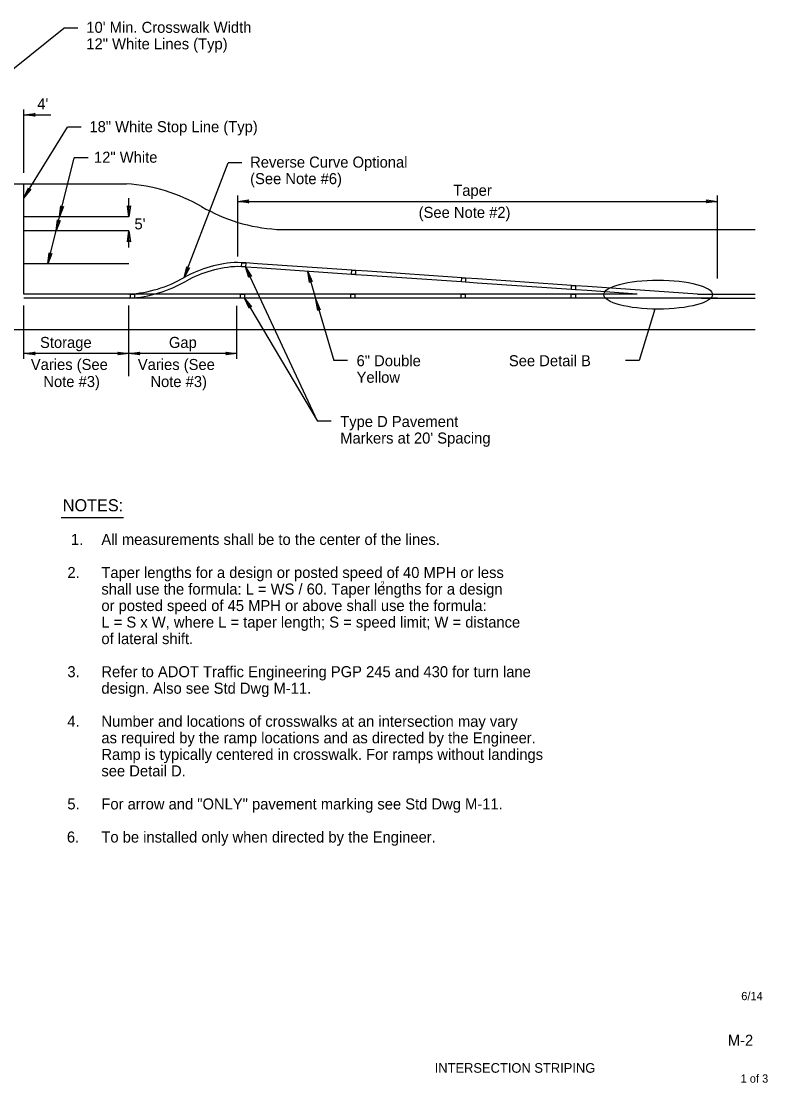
# Model space of a CAD drawing. Extents: x 3654 to 6811, y 4263 to 6249.
# Drawn here: x 5457 to 6811, y 4263 to 6189 of the extents above; entities that cross this region are included whole.
import ezdxf

# ---------------------------------------------------------------- set-up
doc = ezdxf.new("R2010")
doc.units = 0
for name, color, linetype in [('16', 7, 'Continuous'), ('46', 7, 'Continuous'), ('47', 7, 'Continuous'), ('55', 7, 'Continuous'), ('63', 7, 'Continuous')]:
    doc.layers.add(name, color=color, linetype=linetype)

msp = doc.modelspace()

# ---------------------------------------------------------------- linework, layer by layer
at = {"layer": '16'}
for p, q in [((5395.2, 5894.1), (5647.6, 5894.1)), ((5919.9, 5811.6), (6787.8, 5811.6)), ((6787.9, 5629.1), (5395.2, 5629.1))]:
    msp.add_line(p, q, dxfattribs=at)
for centre, start, end in [((5628.3, 5585), 59.8663, 86.4231), ((5939.2, 6120.7), 239.8663, 266.4231)]:
    msp.add_arc(centre, 309.7, start, end, dxfattribs=at)
at = {"layer": '46'}
for p, q in [((5461.5, 5694.1), (5461.5, 5894.1)), ((5651.9, 5834.1), (5461.5, 5834.1)), ((5651.9, 5809.1), (5461.5, 5809.1)), ((5651.9, 5749.1), (5461.5, 5749.1)), ((5855.9, 5743.6), (5848.4, 5744.1)), ((5856.4, 5751.1), (5848.9, 5751.6)), ((5863.1, 5743.1), (5855.9, 5743.6)), ((5863.7, 5750.6), (5856.4, 5751.1)), ((5884.4, 5741.6), (5863.1, 5743.1)), ((5885, 5749.1), (5863.7, 5750.6)), ((6055.4, 5729.8), (5884.4, 5741.6)), ((6055.9, 5737.3), (5885, 5749.1)), ((6062.6, 5729.3), (6055.4, 5729.8)), ((6063.2, 5736.8), (6055.9, 5737.3)), ((6083.9, 5727.9), (6062.6, 5729.3)), ((6084.5, 5735.4), (6063.2, 5736.8)), ((6254.9, 5716.1), (6083.9, 5727.9)), ((6255.4, 5723.6), (6084.5, 5735.4)), ((6262.7, 5723.1), (6255.4, 5723.6)), ((6284, 5721.6), (6262.7, 5723.1)), ((6454.9, 5709.8), (6284, 5721.6)), ((6262.1, 5715.6), (6254.9, 5716.1)), ((6283.5, 5714.1), (6262.1, 5715.6)), ((6454.4, 5702.3), (6283.5, 5714.1)), ((6461.6, 5701.8), (6454.4, 5702.3)), ((6462.2, 5709.3), (6454.9, 5709.8)), ((6483.5, 5707.9), (6462.2, 5709.3)), ((6683, 5694.1), (6483.5, 5707.9)), ((5854.4, 5694.1), (5461.5, 5694.1)), ((5854.4, 5686.6), (5461.5, 5686.6)), ((5861.7, 5694.1), (5854.4, 5694.1)), ((5861.7, 5686.6), (5854.4, 5686.6)), ((5883.1, 5694.1), (5861.7, 5694.1)), ((5883.1, 5686.6), (5861.7, 5686.6)), ((6054.4, 5694.1), (5883.1, 5694.1)), ((6054.4, 5686.6), (5883.1, 5686.6)), ((6061.7, 5694.1), (6054.4, 5694.1)), ((6061.7, 5686.6), (6054.4, 5686.6)), ((6083, 5694.1), (6061.7, 5694.1)), ((6083, 5686.6), (6061.7, 5686.6)), ((6254.4, 5694.1), (6083, 5694.1)), ((6254.4, 5686.6), (6083, 5686.6)), ((6261.7, 5694.1), (6254.4, 5694.1)), ((6261.7, 5686.6), (6254.4, 5686.6)), ((6283, 5694.1), (6261.7, 5694.1)), ((6283, 5686.6), (6261.7, 5686.6)), ((6454.4, 5694.1), (6283, 5694.1)), ((6454.4, 5686.6), (6283, 5686.6)), ((6461.6, 5694.1), (6454.4, 5694.1)), ((6461.6, 5686.6), (6454.4, 5686.6)), ((6483, 5700.4), (6461.6, 5701.8)), ((6483, 5694.1), (6461.6, 5694.1)), ((6483, 5686.6), (6461.6, 5686.6)), ((6573.9, 5694.1), (6483, 5700.4)), ((6573.9, 5694.1), (6483, 5694.1)), ((6719.3, 5686.6), (6483, 5686.6)), ((6683, 5694.1), (6740.7, 5694.1)), ((6690.7, 5694.1), (6697.9, 5694.1)), ((6690.7, 5686.6), (6697.9, 5686.6)), ((6697.9, 5694.1), (6787.9, 5694.1)), ((6697.9, 5686.6), (6787.9, 5686.6)), ((6719.3, 5686.6), (6740.7, 5686.6))]:
    msp.add_line(p, q, dxfattribs=at)
for points in [[(5863.6, 5750.6), (5863.1, 5743.3), (5855.9, 5743.8), (5856.4, 5751.1)], [(6063.1, 5736.8), (6062.6, 5729.6), (6055.4, 5730.1), (6055.9, 5737.3)], [(6262.6, 5723.1), (6262.1, 5715.8), (6254.9, 5716.3), (6255.4, 5723.6)], [(6462.1, 5709.3), (6461.6, 5702.1), (6454.4, 5702.6), (6454.9, 5709.8)], [(5661.7, 5694.1), (5661.7, 5686.8), (5654.4, 5686.8), (5654.4, 5694.1)], [(5861.7, 5694.1), (5861.7, 5686.8), (5854.4, 5686.8), (5854.4, 5694.1)], [(6061.7, 5694.1), (6061.7, 5686.8), (6054.4, 5686.8), (6054.4, 5694.1)], [(6261.6, 5694.1), (6261.6, 5686.8), (6254.4, 5686.8), (6254.4, 5694.1)], [(6461.6, 5694.1), (6461.6, 5686.8), (6454.3, 5686.8), (6454.3, 5694.1)]]:
    msp.add_lwpolyline(points, close=True, dxfattribs=at)
for centre, radius, start, end in [((5858.6, 5532.9), 219, 92.5342, 119.0911), ((5858.6, 5532.9), 211.5, 92.5342, 119.0911), ((5638.2, 5921.4), 227.7, 273.4414, 299.9983), ((5638.2, 5921.4), 235.2, 273.4414, 299.9983)]:
    msp.add_arc(centre, radius, start, end, dxfattribs=at)
at = {"layer": '47'}
for p, q in [((5246.4, 5946.3), (5534, 6176.7)), ((5559, 6176.7), (5534, 6176.7)), ((5461.5, 5914.1), (5461.5, 6029.2)), ((5461.5, 6019.2), (5510, 6019.2)), ((5461.5, 5868.7), (5540.4, 5997.2)), ((5565.4, 5997.2), (5540.4, 5997.2)), ((5526, 5834.1), (5552.7, 5941.5)), ((5577.7, 5941.5), (5552.7, 5941.5)), ((5752.1, 5724.2), (5831.6, 5932.1)), ((5856.6, 5932.1), (5831.6, 5932.1)), ((5651.9, 5834.1), (5651.9, 5868)), ((5849.1, 5762.4), (5849.1, 5872.8)), ((5849.1, 5862.4), (6719.3, 5862.4)), ((6719.3, 5722.1), (6719.3, 5872.8)), ((5519.8, 5809.1), (5526, 5834.1)), ((5504.9, 5749.1), (5519.8, 5809.1)), ((5651.9, 5778.5), (5651.9, 5809.1)), ((5993.7, 5463.2), (5863.1, 5743.3)), ((5976.1, 5735.3), (5991, 5684.1)), ((5861.7, 5686.8), (5993.7, 5463.2)), ((5991, 5684.1), (6023.3, 5573.5)), ((5461.5, 5576.4), (5461.5, 5673.4)), ((5651.9, 5545.4), (5651.9, 5673.4)), ((5847.6, 5576.4), (5847.6, 5672.9)), ((6605.5, 5666.8), (6577.5, 5573.5)), ((5651.9, 5586.4), (5461.5, 5586.4)), ((5847.6, 5586.4), (5651.9, 5586.4)), ((6048.3, 5573.5), (6023.3, 5573.5)), ((6577.5, 5573.5), (6552.5, 5573.5)), ((6018.7, 5463.2), (5993.7, 5463.2))]:
    msp.add_line(p, q, dxfattribs=at)
for points in [[(5479, 6019.2), (5481.5, 6016.7), (5461.5, 6019.2), (5481.5, 6021.7)], [(5470.7, 5883.6), (5474.1, 5884.4), (5461.5, 5868.7), (5469.8, 5887)], [(5866.6, 5862.4), (5869.1, 5859.9), (5849.1, 5862.4), (5869.1, 5864.9)], [(6701.8, 5862.4), (6699.3, 5864.9), (6719.3, 5862.4), (6699.3, 5859.9)], [(5530.3, 5851.1), (5533.3, 5852.9), (5526, 5834.1), (5528.4, 5854.1)], [(5651.9, 5851.6), (5654.4, 5854.1), (5651.9, 5834.1), (5649.4, 5854.1)], [(5524, 5826.1), (5527.1, 5827.9), (5519.8, 5809.1), (5522.2, 5829.1)], [(5651.9, 5791.6), (5649.4, 5789.1), (5651.9, 5809.1), (5654.4, 5789.1)], [(5509.1, 5766.1), (5512.2, 5767.9), (5504.9, 5749.1), (5507.3, 5769.1)], [(5758.4, 5740.5), (5761.6, 5742), (5752.1, 5724.2), (5756.9, 5743.8)], [(5870.5, 5727.5), (5869.3, 5724.1), (5863.1, 5743.3), (5873.9, 5726.3)], [(5981, 5718.5), (5979.3, 5715.4), (5976.1, 5735.3), (5984.1, 5716.8)], [(5870.6, 5671.8), (5869.7, 5668.3), (5861.7, 5686.8), (5874, 5670.9)], [(5995.9, 5667.3), (5994.2, 5664.2), (5991, 5684.1), (5999, 5665.6)], [(5479, 5586.4), (5481.5, 5583.9), (5461.5, 5586.4), (5481.5, 5588.9)], [(5634.4, 5586.4), (5631.9, 5588.9), (5651.9, 5586.4), (5631.9, 5583.9)], [(5669.4, 5586.4), (5671.9, 5583.9), (5651.9, 5586.4), (5671.9, 5588.9)], [(5830.1, 5586.4), (5827.6, 5588.9), (5847.6, 5586.4), (5827.6, 5583.9)]]:
    msp.add_lwpolyline(points, close=True, dxfattribs=at)
msp.add_ellipse((6611.7, 5693.1), major_axis=(-98.6, 0), ratio=0.266685, dxfattribs=at)
at = {"layer": '55'}
msp.add_line((5529.1, 5288.9), (5642.1, 5288.9), dxfattribs=at)

# ---------------------------------------------------------------- texts
at = {"layer": '47'}
for s, p in [("10' Min. Crosswalk Width", (5574.6, 6168.2)), ('12" White Lines (Typ)', (5574.6, 6138.2)), ("4'", (5485.6, 6029.2)), ('18" White Stop Line (Typ)', (5580.2, 5987.9)), ('12" White', (5588.5, 5932.5)), ('Reverse Curve Optional', (5871.7, 5923.6)), ('(See Note #6)', (5871.7, 5893.6)), ('Taper', (6240.1, 5872.4)), ('(See Note #2)', (6177.4, 5832.4)), ("5'", (5661.9, 5811.5)), ('Storage', (5490.6, 5596.4)), ('Gap', (5724.4, 5596.4)), ('Varies (See', (5473.9, 5556.4)), ('Varies (See', (5668, 5556.4)), ('6" Double', (6064.8, 5563.2)), ('See Detail B', (6341.1, 5563.2)), ('Yellow', (6064.8, 5533.2)), ('Note #3)', (5496.6, 5525.4)), ('Note #3)', (5690.8, 5525.4)), ('Type D Pavement', (6035.1, 5452.9)), ("Markers at 20' Spacing", (6035.1, 5422.9))]:
    msp.add_text(s, height=20, dxfattribs=at).set_placement(p)
at = {"layer": '55'}
for s, height, p in [('NOTES:', 22, (5531.9, 5299.9)), ('1.  ', 20, (5546.8, 5238.9)), ('All measurements shall be to the center of the lines.', 20, (5601.9, 5238.9)), ('2.  ', 20, (5540.2, 5178.9)), ('Taper lengths for a design or posted speed of 40 MPH or less', 20, (5601.9, 5178.9)), ('shall use the formula: L = WS / 60. Taper lengths for a design', 20, (5601.9, 5148.9)), ('2', 10, (6108.2, 5163)), ('or posted speed of 45 MPH or above shall use the formula:', 20, (5601.9, 5118.9)), ('L = S x W, where L = taper length; S = speed limit; W = distance', 20, (5601.9, 5088.9)), ('of lateral shift.', 20, (5601.9, 5058.9)), ('3.  ', 20, (5540.2, 4998.9)), ('Refer to ADOT Traffic Engineering PGP 245 and 430 for turn lane', 20, (5601.9, 4998.9)), ('design. Also see Std Dwg M-11.', 20, (5601.9, 4968.9)), ('4.  ', 20, (5540.2, 4908.9)), ('Number and locations of crosswalks at an intersection may vary', 20, (5601.9, 4908.9)), ('as required by the ramp locations and as directed by the Engineer.', 20, (5601.9, 4878.9)), ('Ramp is typically centered in crosswalk. For ramps without landings', 20, (5601.9, 4848.9)), ('see Detail D.', 20, (5601.9, 4818.9)), ('5.  ', 20, (5540.2, 4758.9)), ('For arrow and "ONLY" pavement marking see Std Dwg M-11.', 20, (5601.9, 4758.9)), ('To be installed only when directed by the Engineer.', 20, (5601.9, 4698.9)), ('6.  ', 20, (5539.3, 4698.9))]:
    msp.add_text(s, height=height, dxfattribs=at).set_placement(p)
at = {"layer": '63'}
for s, height, p in [('6/14', 15, (6762.5, 4412.8)), ('M-2     ', 20, (6738.1, 4330.1)), ('    INTERSECTION STRIPING   ', 17.5, (6180.5, 4281.1)), ('1 of 3', 15, (6761.3, 4263.1))]:
    msp.add_text(s, height=height, dxfattribs=at).set_placement(p)

doc.saveas('drawing.dxf')
